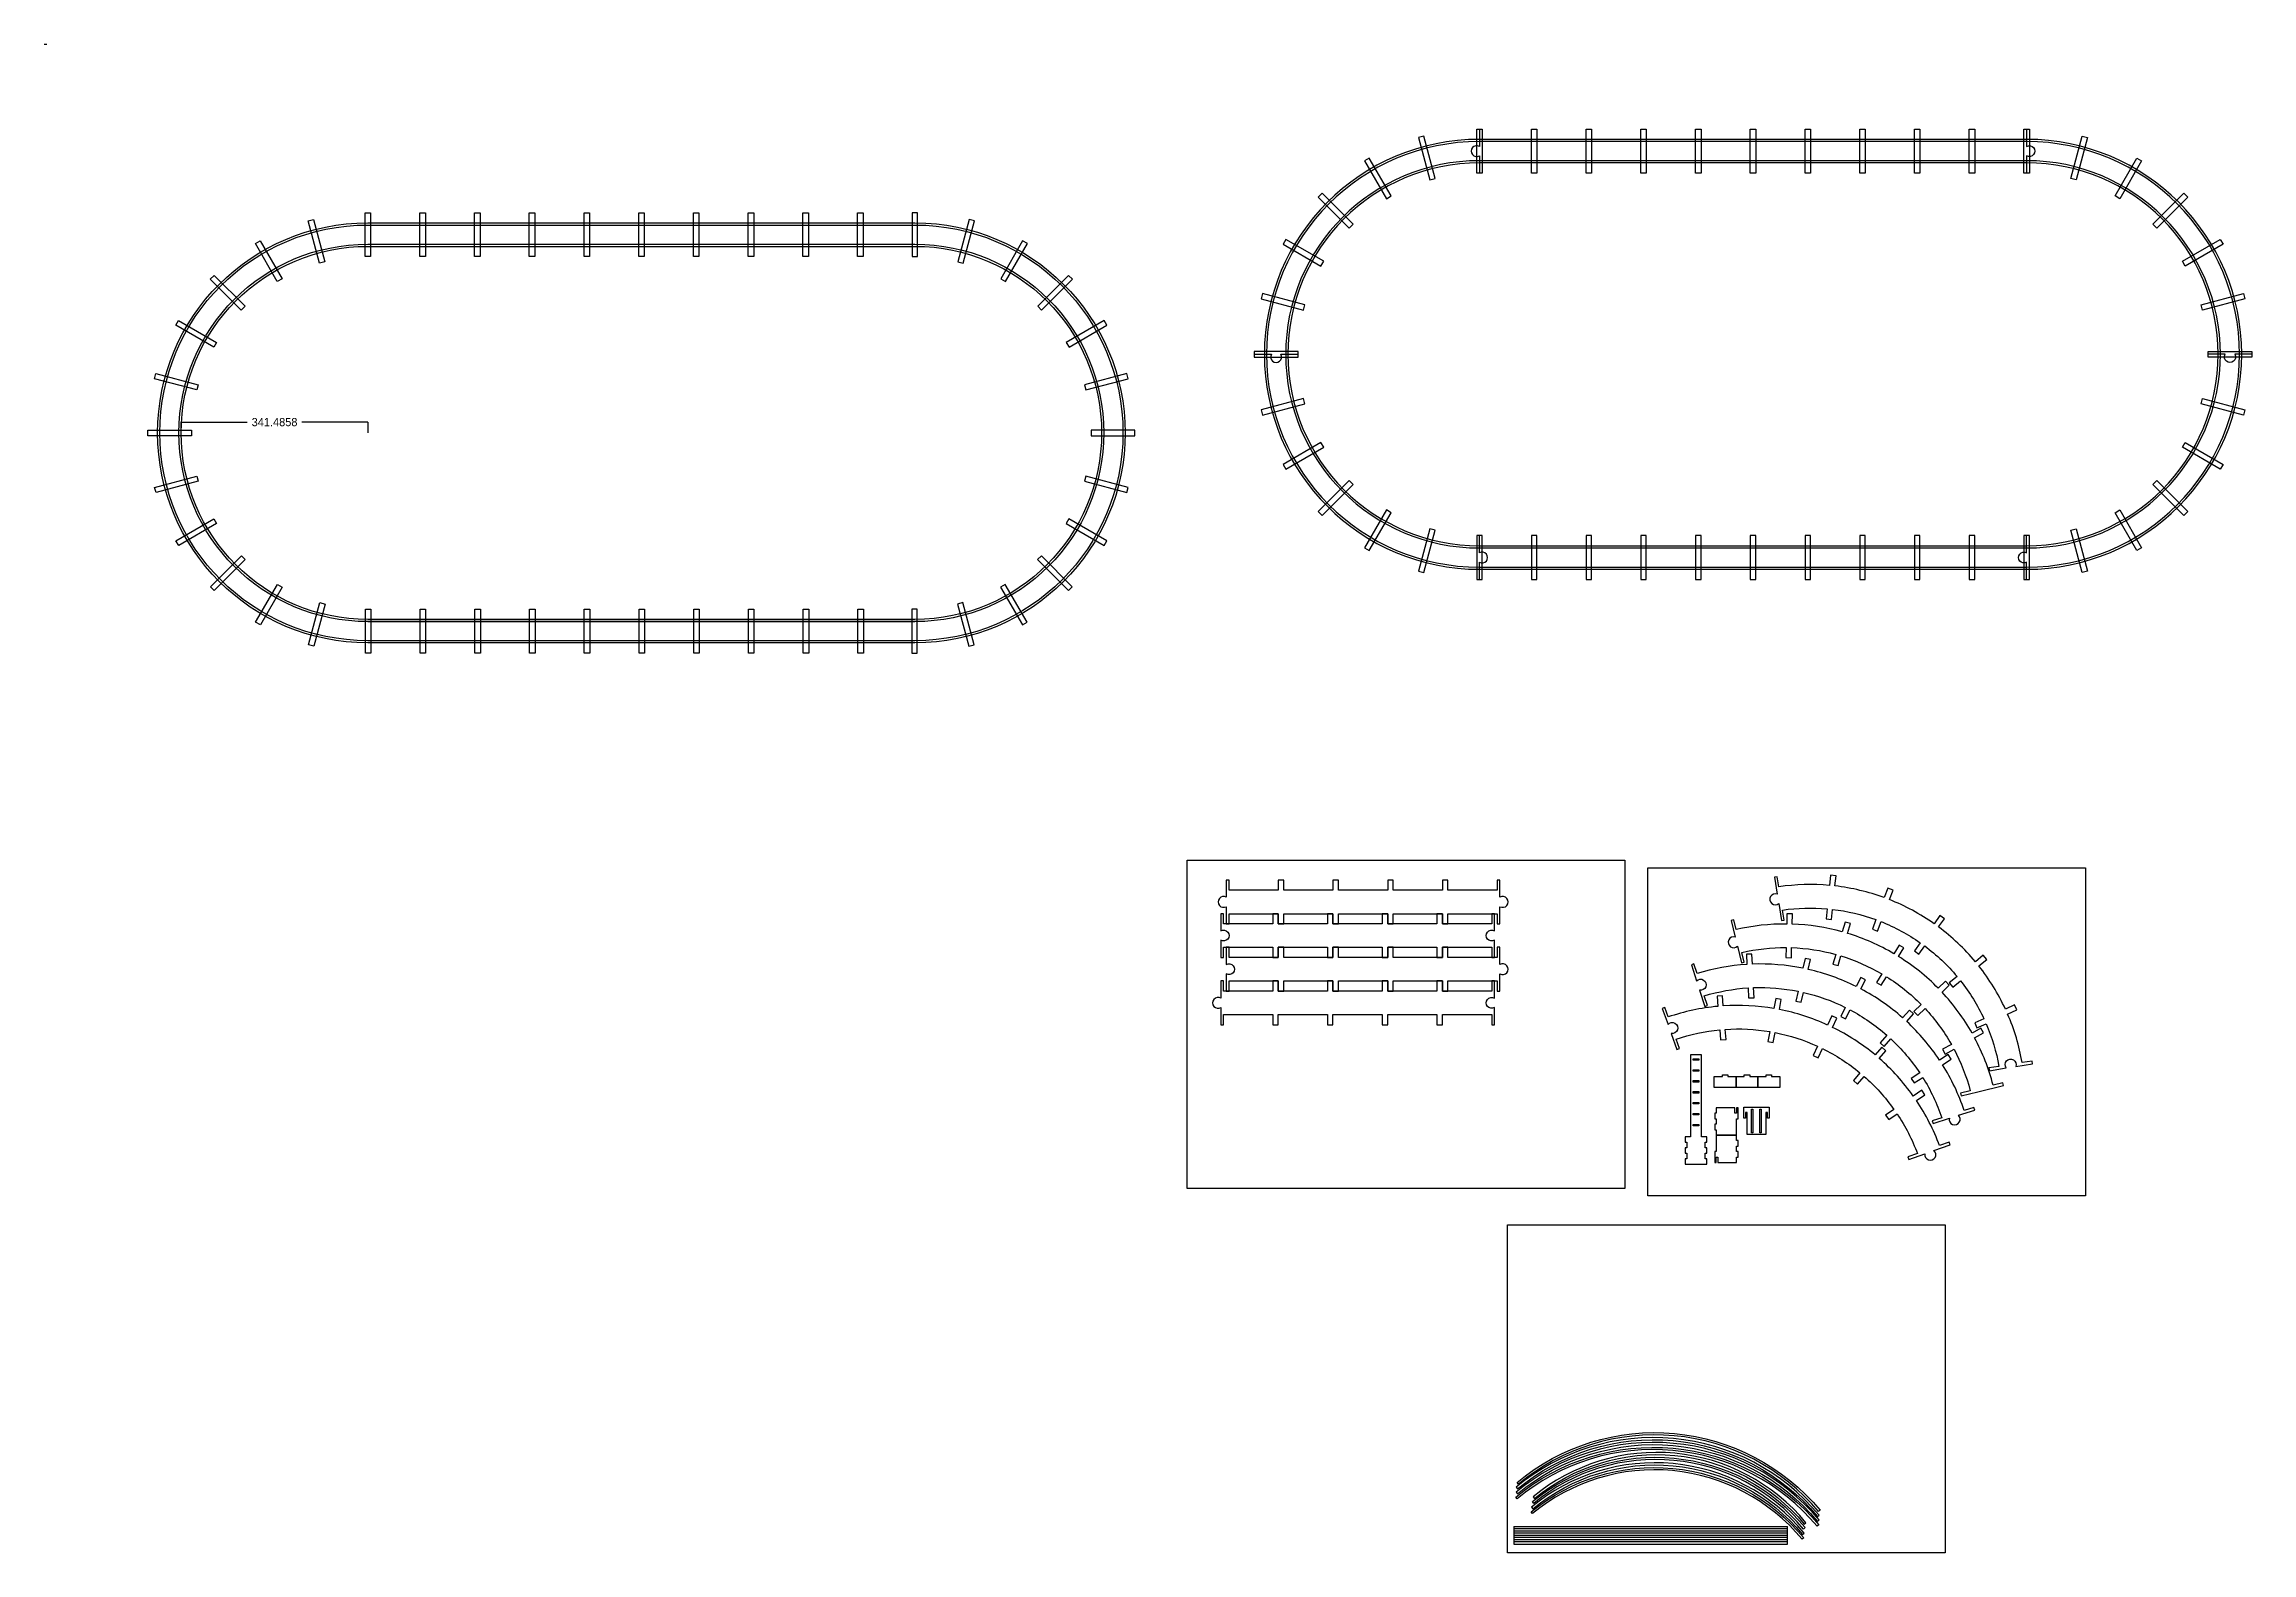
# Model space of a CAD drawing. Header units: millimetres. Extents: x -461 to 3573, y -1663 to 1096.
import ezdxf

# ---------------------------------------------------------------- set-up
doc = ezdxf.new("R2010")
doc.units = ezdxf.units.MM
doc.header["$MEASUREMENT"] = 0
doc.layers.add('CUT', color=80, linetype='Continuous')
doc.dimstyles.get("Standard").update_dxf_attribs({"dimtxt": 0.18, "dimasz": 0.18, "dimexe": 0.18, "dimexo": 0.0625, "dimgap": 0.09, "dimtad": 0, "dimtih": 1, "dimtoh": 1, "dimdec": 4, "dimzin": 0, "dimdsep": 46, "dimtxsty": 'STANDARD', "dimcen": 0.09, "dimadec": 0, "dimazin": 0, "dimtfac": 1, "dimtdec": 4, "dimtofl": 0, "dimtmove": 0, "dimatfit": 3, "dimfxl": 1, "dimtolj": 1, "dimtzin": 0, "dimarcsym": 0})

# ---------------------------------------------------------------- blocks, each defined once
blk = doc.blocks.new('*D27')
at = {"layer": 'CUT', "color": 0, "linetype": 'Continuous', "lineweight": -2, "transparency": 16777216}
for p, q in [((-211, 385.1), (-211, 404.8)), ((-210.8, 404.6), (-90.3, 404.6)), ((130.3, 404.6), (9.8, 404.6)), ((130.5, 385.1), (130.5, 404.8))]:
    blk.add_line(p, q, dxfattribs=at)
at = {"layer": 'CUT', "color": 0, "linetype": 'Continuous', "transparency": 16777216}
for points in [[(-210.8, 404.6), (-210.8, 404.6), (-211, 404.6)], [(130.3, 404.6), (130.3, 404.6), (130.5, 404.6)]]:
    blk.add_solid(points, dxfattribs=at)
at = {"layer": 'Defpoints', "color": 0, "linetype": 'Continuous', "transparency": 16777216}
for p in [(-211, 404.6), (-211, 385), (130.5, 385)]:
    blk.add_point(p, dxfattribs=at)
at = {"layer": 'CUT', "color": 0, "linetype": 'Continuous', "transparency": 16777216, "insert": (-40.3, 404.6), "char_height": 15, "attachment_point": 5}
blk.add_mtext('\\A1;341.4858', dxfattribs=at)
blk = doc.blocks.new('*U34')
at = {"linetype": 'Continuous'}
blk.add_lwpolyline([(-5, -40), (5, -40), (5, 40), (-5, 40)], close=True, dxfattribs=at)
blk = doc.blocks.new('*U35')
at = {"color": 0, "linetype": 'ByBlock', "lineweight": -2, "transparency": 16777216}
for p, rotation in [((2065.3, 887.4), 195), ((1975.7, 850.3), 210), ((1898.7, 791.3), 225), ((1839.7, 714.4), 240), ((1802.6, 624.8), 255), ((1789.9, 528.6), 270), ((1802.6, 432.5), 285), ((1839.7, 342.9), 300), ((1898.7, 265.9), 315), ((1975.7, 206.9), 330.0000000000001), ((2065.3, 169.8), 345)]:
    blk.add_blockref('*U34', p, dxfattribs=dict(at, rotation=rotation))
blk.add_blockref('*U34', (2161.4, 157.1), dxfattribs=at)
blk = doc.blocks.new('*U36')
at = {"linetype": 'Continuous'}
blk.add_lwpolyline([(-5, 40), (5, 40), (5, -40), (-5, -40)], close=True, dxfattribs=at)
blk = doc.blocks.new('*U37')
at = {"color": 0, "linetype": 'ByBlock', "lineweight": -2, "transparency": 16777216}
blk.add_blockref('*U36', (3161.4, 900.1), dxfattribs=at)
for p, rotation in [((3257.6, 887.4), 345), ((3347.2, 850.3), 330.0000000000001), ((3424.1, 791.3), 315), ((3483.1, 714.4), 300), ((3520.3, 624.8), 285), ((3532.9, 528.6), 270), ((3520.3, 432.5), 255), ((3483.1, 342.9), 240), ((3424.1, 265.9), 225), ((3347.2, 206.9), 210), ((3257.6, 169.8), 195)]:
    blk.add_blockref('*U36', p, dxfattribs=dict(at, rotation=rotation))

msp = doc.modelspace()

# ---------------------------------------------------------------- linework, layer by layer
for p, q in [((-461.3268, 1095.70936), (-456.3268, 1095.70936)), ((130, 40), (1130, 40))]:
    msp.add_line(p, q)
at = {"linetype": 'Continuous'}
for points in [[(2156.41062, 940.102), (2166.41062, 940.102), (2166.41062, 860.102), (2156.41062, 860.102)], [(2256.41062, 940.102), (2266.41062, 940.102), (2266.41062, 860.102), (2256.41062, 860.102)], [(2356.41062, 940.102), (2366.41062, 940.102), (2366.41062, 860.102), (2356.41062, 860.102)], [(2456.41062, 940.102), (2466.41062, 940.102), (2466.41062, 860.102), (2456.41062, 860.102)], [(2556.41062, 940.102), (2566.41062, 940.102), (2566.41062, 860.102), (2556.41062, 860.102)], [(2656.41062, 940.102), (2666.41062, 940.102), (2666.41062, 860.102), (2656.41062, 860.102)], [(2756.41062, 940.102), (2766.41062, 940.102), (2766.41062, 860.102), (2756.41062, 860.102)], [(2856.41062, 940.102), (2866.41062, 940.102), (2866.41062, 860.102), (2856.41062, 860.102)], [(2956.41062, 940.102), (2966.41062, 940.102), (2966.41062, 860.102), (2956.41062, 860.102)], [(3056.41062, 940.102), (3066.41062, 940.102), (3066.41062, 860.102), (3056.41062, 860.102)], [(21.23419, 772.42489), (30.89345, 775.01308), (51.59897, 697.73901), (41.93971, 695.15082)], [(125.23062, 787.5), (135.23062, 787.5), (135.23062, 707.5), (125.23062, 707.5)], [(225.23062, 787.5), (235.23062, 787.5), (235.23062, 707.5), (225.23062, 707.5)], [(325.23062, 787.5), (335.23062, 787.5), (335.23062, 707.5), (325.23062, 707.5)], [(425.23062, 787.5), (435.23062, 787.5), (435.23062, 707.5), (425.23062, 707.5)], [(525.23062, 787.5), (535.23062, 787.5), (535.23062, 707.5), (525.23062, 707.5)], [(625.23062, 787.5), (635.23062, 787.5), (635.23062, 707.5), (625.23062, 707.5)], [(725.23062, 787.5), (735.23062, 787.5), (735.23062, 707.5), (725.23062, 707.5)], [(825.23062, 787.5), (835.23062, 787.5), (835.23062, 707.5), (825.23062, 707.5)], [(925.23062, 787.5), (935.23062, 787.5), (935.23062, 707.5), (925.23062, 707.5)], [(1025.23062, 787.5), (1035.23062, 787.5), (1035.23062, 707.5), (1025.23062, 707.5)], [(1134.76938, 787.5), (1124.76938, 787.5), (1124.76938, 707.5), (1134.76938, 707.5)], [(1238.76581, 772.42489), (1229.10655, 775.01308), (1208.40103, 697.73901), (1218.06029, 695.15082)], [(-75.31693, 730.94718), (-66.65668, 735.94718), (-26.65668, 666.66515), (-35.31693, 661.66515)], [(1335.31693, 730.94718), (1326.65668, 735.94718), (1286.65668, 666.66515), (1295.31693, 661.66515)], [(-157.84293, 665.89353), (-150.77186, 672.9646), (-94.20332, 616.39606), (-101.27439, 609.32499)], [(1417.84293, 665.89353), (1410.77186, 672.9646), (1354.20332, 616.39606), (1361.27439, 609.32499)], [(-220.7198, 581.69723), (-215.7198, 590.35749), (-146.43776, 550.35749), (-151.43776, 541.69723)], [(1480.7198, 581.69723), (1475.7198, 590.35749), (1406.43776, 550.35749), (1411.43776, 541.69723)], [(-259.66258, 484.09612), (-257.07439, 493.75538), (-179.80033, 473.04985), (-182.38852, 463.39059)], [(1519.66258, 484.09612), (1517.07439, 493.75538), (1439.80033, 473.04985), (1442.38852, 463.39059)], [(-272.0174, 379.74155), (-272.0174, 389.74155), (-192.0174, 389.74155), (-192.0174, 379.74155)], [(1532.0174, 379.74155), (1532.0174, 389.74155), (1452.0174, 389.74155), (1452.0174, 379.74155)], [(-256.94228, 275.74511), (-259.53047, 285.40437), (-182.25641, 306.10989), (-179.66822, 296.45063)], [(1516.94228, 275.74511), (1519.53047, 285.40437), (1442.25641, 306.10989), (1439.66822, 296.45063)], [(-215.46458, 179.19399), (-220.46458, 187.85425), (-151.18255, 227.85425), (-146.18255, 219.19399)], [(1475.46458, 179.19399), (1480.46458, 187.85425), (1411.18255, 227.85425), (1406.18255, 219.19399)], [(2256.41062, 117.102), (2266.41062, 117.102), (2266.41062, 197.102), (2256.41062, 197.102)], [(2356.41062, 117.102), (2366.41062, 117.102), (2366.41062, 197.102), (2356.41062, 197.102)], [(2456.41062, 117.102), (2466.41062, 117.102), (2466.41062, 197.102), (2456.41062, 197.102)], [(2556.41062, 117.102), (2566.41062, 117.102), (2566.41062, 197.102), (2556.41062, 197.102)], [(2656.41062, 117.102), (2666.41062, 117.102), (2666.41062, 197.102), (2656.41062, 197.102)], [(2756.41062, 117.102), (2766.41062, 117.102), (2766.41062, 197.102), (2756.41062, 197.102)], [(2856.41062, 117.102), (2866.41062, 117.102), (2866.41062, 197.102), (2856.41062, 197.102)], [(2956.41062, 117.102), (2966.41062, 117.102), (2966.41062, 197.102), (2956.41062, 197.102)], [(3056.41062, 117.102), (3066.41062, 117.102), (3066.41062, 197.102), (3056.41062, 197.102)], [(3156.41062, 117.102), (3166.41062, 117.102), (3166.41062, 197.102), (3156.41062, 197.102)], [(-150.41093, 96.668), (-157.482, 103.73906), (-100.91346, 160.30761), (-93.84239, 153.23654)], [(1410.41093, 96.668), (1417.482, 103.73906), (1360.91346, 160.30761), (1353.84239, 153.23654)], [(-66.21463, 33.79113), (-74.87488, 38.79113), (-34.87488, 108.07316), (-26.21463, 103.07316)], [(1326.21463, 33.79113), (1334.87488, 38.79113), (1294.87488, 108.07316), (1286.21463, 103.07316)], [(31.38648, -5.15166), (21.72723, -2.56347), (42.43275, 74.7106), (52.09201, 72.12241)], [(135.74105, -17.50647), (125.74105, -17.50647), (125.74105, 62.49353), (135.74105, 62.49353)], [(235.74105, -17.50647), (225.74105, -17.50647), (225.74105, 62.49353), (235.74105, 62.49353)], [(335.74105, -17.50647), (325.74105, -17.50647), (325.74105, 62.49353), (335.74105, 62.49353)], [(435.74105, -17.50647), (425.74105, -17.50647), (425.74105, 62.49353), (435.74105, 62.49353)], [(535.74105, -17.50647), (525.74105, -17.50647), (525.74105, 62.49353), (535.74105, 62.49353)], [(635.74105, -17.50647), (625.74105, -17.50647), (625.74105, 62.49353), (635.74105, 62.49353)], [(735.74105, -17.50647), (725.74105, -17.50647), (725.74105, 62.49353), (735.74105, 62.49353)], [(835.74105, -17.50647), (825.74105, -17.50647), (825.74105, 62.49353), (835.74105, 62.49353)], [(935.74105, -17.50647), (925.74105, -17.50647), (925.74105, 62.49353), (935.74105, 62.49353)], [(1035.74105, -17.50647), (1025.74105, -17.50647), (1025.74105, 62.49353), (1035.74105, 62.49353)], [(1124.25895, -17.50647), (1134.25895, -17.50647), (1134.25895, 62.49353), (1124.25895, 62.49353)], [(1228.61352, -5.15166), (1238.27277, -2.56347), (1217.56725, 74.7106), (1207.90799, 72.12241)]]:
    msp.add_lwpolyline(points, close=True, dxfattribs=at)
for points in [[(2161.41062, 921.602, 1), (2161.41062, 135.602), (3161.41062, 135.602, 1), (3161.41062, 921.602)], [(2161.41062, 917.602, 1), (2161.41062, 139.602), (3161.41062, 139.602, 1), (3161.41062, 917.602)], [(2161.41062, 882.602, 1), (2161.41062, 174.602), (3161.41062, 174.602, 1), (3161.41062, 882.602)], [(2161.41062, 178.602), (3161.41062, 178.602, 1), (3161.41062, 878.602), (2161.41062, 878.602, 1)]]:
    msp.add_lwpolyline(points, format="xyb", close=True, dxfattribs=at)
for points in [[(1130, 1), (130, 1, -1), (130, 769), (1130, 769, -1)], [(1130, 5), (130, 5, -1), (130, 765), (1130, 765, -1)], [(1130, 40), (130, 40, -1), (130, 730), (1130, 730, -1)], [(1130, 44), (130, 44, -1), (130, 726), (1130, 726, -1)]]:
    msp.add_lwpolyline(points, format="xyb", close=True)
at = {"layer": 'CUT', "linetype": 'Continuous'}
for p, q in [((2224.10285, -1614.44988), (2724.10285, -1614.44988)), ((2224.10285, -1614.44988), (2224.10285, -1646.44988)), ((2724.10285, -1618.44988), (2224.10285, -1618.44988)), ((2224.10285, -1622.44988), (2724.10285, -1622.44988)), ((2724.10285, -1626.44988), (2224.10285, -1626.44988)), ((2224.10285, -1630.44988), (2724.10285, -1630.44988)), ((2724.10285, -1634.44988), (2224.10285, -1634.44988)), ((2224.10285, -1638.44988), (2724.10285, -1638.44988)), ((2724.10285, -1642.44988), (2224.10285, -1642.44988)), ((2224.10285, -1646.44988), (2724.10285, -1646.44988)), ((2724.10285, -1646.44988), (2724.10285, -1614.44988))]:
    msp.add_line(p, q, dxfattribs=at)
for points in [[(2161.41062, 940.102), (2161.41062, 908.76226, 1.7320508076), (2161.41062, 891.44175), (2161.41062, 860.102)], [(3161.41062, 940.102), (3161.41062, 908.76226, -1.7320508076), (3161.41062, 891.44175), (3161.41062, 860.102)], [(1749.91062, 528.602), (1781.25036, 528.602, 1.7320508076), (1798.57087, 528.602), (1829.91062, 528.602)], [(3572.91062, 528.602), (3541.57087, 528.602, -1.7320508076), (3524.25036, 528.602), (3492.91062, 528.602)], [(2161.41062, 117.102), (2161.41062, 148.44175, 1.7320508076), (2161.41062, 165.76226), (2161.41062, 197.102)], [(3161.41062, 117.102), (3161.41062, 148.44175, -1.7320508076), (3161.41062, 165.76226), (3161.41062, 197.102)]]:
    msp.add_lwpolyline(points, format="xyb", dxfattribs=at)
for points in [[(1627.11651, -396.20935), (2427.11651, -396.20935), (2427.11651, -996.20935), (1627.11651, -996.20935)], [(2469, -410), (3269, -410), (3269, -1010), (2469, -1010)], [(2212.57348, -1062.60322), (3012.57348, -1062.60322), (3012.57348, -1662.60322), (2212.57348, -1662.60322)]]:
    msp.add_lwpolyline(points, close=True, dxfattribs=at)
for points in [[(2198.8513, -463.8864), (2198.8513, -432.54665), (2193.8513, -432.54665), (2193.8513, -451.04665), (2103.8513, -451.04665), (2103.8513, -432.54665), (2093.8513, -432.54665), (2093.8513, -451.04665), (2003.8513, -451.04665), (2003.8513, -432.54665), (1993.8513, -432.54665), (1993.8513, -451.04665), (1903.8513, -451.04665), (1903.8513, -432.54665), (1893.8513, -432.54665), (1893.8513, -451.04665), (1803.8513, -451.04665), (1803.8513, -432.54665), (1793.8513, -432.54665), (1793.8513, -451.04665), (1703.8513, -451.04665), (1703.8513, -432.54665), (1698.8513, -432.54665), (1698.8513, -463.8864, 1.7320508076), (1698.8513, -481.20691), (1698.8513, -512.54665), (1703.8513, -512.54665), (1703.8513, -494.04665), (1793.8513, -494.04665), (1793.8513, -512.54665), (1803.8513, -512.54665), (1803.8513, -494.04665), (1893.8513, -494.04665), (1893.8513, -512.54665), (1903.8513, -512.54665), (1903.8513, -494.04665), (1993.8513, -494.04665), (1993.8513, -512.54665), (2003.8513, -512.54665), (2003.8513, -494.04665), (2093.8513, -494.04665), (2093.8513, -512.54665), (2103.8513, -512.54665), (2103.8513, -494.04665), (2193.8513, -494.04665), (2193.8513, -512.54665), (2198.8513, -512.54665), (2198.8513, -481.20691, 1.7320508076)], [(3034.3079, -608.94964), (3019.98565, -620.60308), (3026.29699, -628.35982), (3040.61925, -616.70638, -0.0583729115), (3083.33604, -686.04967), (3066.48566, -693.59916), (3070.57436, -702.72509), (3087.42473, -695.1756, -0.0583729115), (3110.73862, -773.212), (3092.50846, -776.14305), (3093.30217, -781.07965), (3124.24453, -776.10473, -1.7320508076), (3141.34542, -773.35524), (3172.28778, -768.38032), (3171.49407, -763.44372), (3153.19724, -766.38549, 0.059157216), (3126.66979, -677.5926), (3143.58178, -670.0155), (3139.49308, -660.88957), (3122.58109, -668.46667, 0.059157216), (3073.97624, -589.56513), (3088.35087, -577.86907), (3082.03953, -570.11234), (3067.6649, -581.8084, 0.059157216), (3000.295, -518.17523), (3011.15267, -503.15727), (3003.04879, -497.29834), (2992.19112, -512.31629, 0.059157216), (2910.64732, -468.28798), (2917.24809, -450.97158), (2907.90394, -447.40972), (2901.30317, -464.72612, 0.059157216), (2811.14254, -443.30313), (2813.03658, -424.86836), (2803.08894, -423.84632), (2801.19491, -442.28108, 0.059157216), (2708.56175, -444.92334), (2705.61998, -426.62652), (2700.68338, -427.42022), (2705.6583, -458.36259, 1.7320508076), (2708.40778, -475.46347), (2713.3827, -506.40584), (2718.3193, -505.61213), (2715.38825, -487.38197, -0.0583729115), (2796.7997, -485.05979), (2794.91257, -503.42739), (2804.8602, -504.44943), (2806.74734, -486.08184, -0.0583729115), (2885.98578, -504.90962), (2879.40907, -522.16293), (2888.75322, -525.72479), (2895.32994, -508.47148, -0.0583729115), (2966.99541, -547.16614), (2956.1773, -562.12938), (2964.28118, -567.98831), (2975.09929, -553.02508, -0.0583729115)], [(2188.8513, -525.3864), (2188.8513, -494.04665), (2183.8513, -494.04665), (2183.8513, -512.54665), (2093.8513, -512.54665), (2093.8513, -494.04665), (2083.8513, -494.04665), (2083.8513, -512.54665), (1993.8513, -512.54665), (1993.8513, -494.04665), (1983.8513, -494.04665), (1983.8513, -512.54665), (1893.8513, -512.54665), (1893.8513, -494.04665), (1883.8513, -494.04665), (1883.8513, -512.54665), (1793.8513, -512.54665), (1793.8513, -494.04665), (1783.8513, -494.04665), (1783.8513, -512.54665), (1693.8513, -512.54665), (1693.8513, -494.04665), (1688.8513, -494.04665), (1688.8513, -525.3864, -1.7320508076), (1688.8513, -542.70691), (1688.8513, -574.04665), (1693.8513, -574.04665), (1693.8513, -555.54665), (1783.8513, -555.54665), (1783.8513, -574.04665), (1793.8513, -574.04665), (1793.8513, -555.54665), (1883.8513, -555.54665), (1883.8513, -574.04665), (1893.8513, -574.04665), (1893.8513, -555.54665), (1983.8513, -555.54665), (1983.8513, -574.04665), (1993.8513, -574.04665), (1993.8513, -555.54665), (2083.8513, -555.54665), (2083.8513, -574.04665), (2093.8513, -574.04665), (2093.8513, -555.54665), (2183.8513, -555.54665), (2183.8513, -574.04665), (2188.8513, -574.04665), (2188.8513, -542.70691, -1.7320508076)], [(2968.75376, -660.14525), (2955.42313, -672.92117), (2962.34239, -680.14086), (2975.67302, -667.36494, -0.0583729115), (3023.86952, -733.01792), (3007.68647, -741.90829), (3012.50137, -750.6728), (3028.68442, -741.78244, -0.0583729115), (3058.24643, -817.67252), (3040.3138, -822.07147), (3041.50501, -826.9275), (3071.94236, -819.46108), (3119.20149, -807.8682), (3118.01028, -803.01217), (3100.01208, -807.42721, 0.059157216), (3066.37527, -721.07648), (3082.6175, -712.1536), (3077.8026, -703.38909), (3061.56037, -712.31197, 0.059157216), (3006.72048, -637.60942), (3020.09986, -624.78678), (3013.1806, -617.56709), (2999.80122, -630.38973, 0.059157216), (2927.49552, -572.42622), (2937.10027, -556.57766), (2928.54819, -551.39482), (2918.94344, -567.24337, 0.059157216), (2834.09943, -529.96901), (2839.275, -512.17459), (2829.6729, -509.38179), (2824.49734, -527.17621, 0.059157216), (2732.897, -513.13118), (2733.29068, -494.60355), (2723.29294, -494.39112), (2722.89926, -512.91875, 0.059157216), (2630.78501, -523.0602), (2626.36997, -505.062), (2621.51394, -506.25321), (2628.98036, -536.69056, 1.7320508076), (2633.10682, -553.51234), (2640.57324, -583.94969), (2645.42927, -582.75848), (2641.03032, -564.82586, -0.0583729115), (2721.98572, -555.91295), (2721.59348, -574.37307), (2731.59122, -574.5855), (2731.98346, -556.12538, -0.0583729115), (2812.4872, -568.46898), (2807.3305, -586.19856), (2816.9326, -588.99136), (2822.0893, -571.26178, -0.0583729115), (2896.65519, -604.02067), (2887.08544, -619.81148), (2895.63752, -624.99433), (2905.20727, -609.20352, -0.0583729115)], [(2198.8513, -604.20691, 1.7320508076), (2198.8513, -586.8864), (2198.8513, -555.54665), (2193.8513, -555.54665), (2193.8513, -574.04665), (2103.8513, -574.04665), (2103.8513, -555.54665), (2093.8513, -555.54665), (2093.8513, -574.04665), (2003.8513, -574.04665), (2003.8513, -555.54665), (1993.8513, -555.54665), (1993.8513, -574.04665), (1903.8513, -574.04665), (1903.8513, -555.54665), (1893.8513, -555.54665), (1893.8513, -574.04665), (1803.8513, -574.04665), (1803.8513, -555.54665), (1793.8513, -555.54665), (1793.8513, -574.04665), (1703.8513, -574.04665), (1703.8513, -555.54665), (1698.8513, -555.54665), (1698.8513, -586.8864, -1.7320508076), (1698.8513, -604.20691), (1698.8513, -635.54665), (1703.8513, -635.54665), (1703.8513, -617.04665), (1793.8513, -617.04665), (1793.8513, -635.54665), (1803.8513, -635.54665), (1803.8513, -617.04665), (1893.8513, -617.04665), (1893.8513, -635.54665), (1903.8513, -635.54665), (1903.8513, -617.04665), (1993.8513, -617.04665), (1993.8513, -635.54665), (2003.8513, -635.54665), (2003.8513, -617.04665), (2093.8513, -617.04665), (2093.8513, -635.54665), (2103.8513, -635.54665), (2103.8513, -617.04665), (2193.8513, -617.04665), (2193.8513, -635.54665), (2198.8513, -635.54665)], [(2766.32598, -577.78741), (2756.55058, -575.67992), (2752.64503, -593.79551, 0.059157216), (2660.28135, -586.25667), (2659.36516, -567.74753), (2649.37739, -568.24191), (2650.29358, -586.75106, 0.059157216), (2559.12592, -603.37458), (2553.45042, -585.73324), (2548.69068, -587.26453), (2558.28869, -617.09837, -1.7320508076), (2563.59321, -633.58661), (2573.19122, -663.42044), (2577.95097, -661.88916), (2572.29615, -644.3121, -0.0583729115), (2652.41964, -629.70238), (2653.33249, -648.14409), (2663.32026, -647.6497), (2662.40741, -629.20799, -0.0583729115), (2743.58203, -635.83357), (2739.69071, -653.88315), (2749.46611, -655.99063), (2753.35743, -637.94105, -0.0583729115), (2830.05126, -665.3504), (2821.62097, -681.77781), (2830.51782, -686.34355), (2838.94812, -669.91613, -0.0583729115), (2905.93462, -716.24136), (2893.53985, -729.9271), (2900.95185, -736.63993), (2913.34662, -722.95419, -0.0583729115), (2966.06076, -785.03831), (2950.5462, -795.04971), (2955.96824, -803.45218), (2971.48279, -793.44078, -0.0583729115), (3006.33219, -867.05284), (2988.75513, -872.70766), (2990.28642, -877.4674), (3020.12025, -867.86939, 1.7320508076), (3036.60849, -862.56487), (3066.44233, -852.96686), (3064.91105, -848.20711), (3047.26971, -853.88261, 0.059157216), (3007.6167, -770.12389), (3023.18799, -760.07587), (3017.76596, -751.6734), (3002.19466, -761.72142, 0.059157216), (2942.21444, -691.07967), (2954.65454, -677.34388), (2947.24253, -670.63105), (2934.80243, -684.36684, 0.059157216), (2858.58256, -631.65617), (2867.04369, -615.16868), (2858.14683, -610.60295), (2849.6857, -627.09044, 0.059157216), (2762.42043, -595.903)], [(2188.8513, -648.3864), (2188.8513, -617.04665), (2183.8513, -617.04665), (2183.8513, -635.54665), (2093.8513, -635.54665), (2093.8513, -617.04665), (2083.8513, -617.04665), (2083.8513, -635.54665), (1993.8513, -635.54665), (1993.8513, -617.04665), (1983.8513, -617.04665), (1983.8513, -635.54665), (1893.8513, -635.54665), (1893.8513, -617.04665), (1883.8513, -617.04665), (1883.8513, -635.54665), (1793.8513, -635.54665), (1793.8513, -617.04665), (1783.8513, -617.04665), (1783.8513, -635.54665), (1693.8513, -635.54665), (1693.8513, -617.04665), (1688.8513, -617.04665), (1688.8513, -648.3864, 1.7320508076), (1688.8513, -665.70691), (1688.8513, -697.04665), (1693.8513, -697.04665), (1693.8513, -678.54665), (1783.8513, -678.54665), (1783.8513, -697.04665), (1793.8513, -697.04665), (1793.8513, -678.54665), (1883.8513, -678.54665), (1883.8513, -697.04665), (1893.8513, -697.04665), (1893.8513, -678.54665), (1983.8513, -678.54665), (1983.8513, -697.04665), (1993.8513, -697.04665), (1993.8513, -678.54665), (2083.8513, -678.54665), (2083.8513, -697.04665), (2093.8513, -697.04665), (2093.8513, -678.54665), (2183.8513, -678.54665), (2183.8513, -697.04665), (2188.8513, -697.04665), (2188.8513, -665.70691, -1.7320508076)], [(2806.72704, -701.84312), (2814.67217, -685.10087), (2805.63784, -680.81358), (2797.69271, -697.55582, 0.059157216), (2709.50117, -669.09291), (2712.84237, -650.8648), (2703.00624, -649.06184), (2699.66505, -667.28996, 0.059157216), (2607.11183, -662.62256), (2605.62139, -644.15078), (2595.65378, -644.95504), (2597.14422, -663.42681, 0.059157216), (2506.53666, -682.87298), (2500.31616, -665.41637), (2495.60625, -667.0947), (2506.12595, -696.61615, -1.7320508076), (2511.93985, -712.93174), (2522.45954, -742.45318), (2527.16945, -740.77485), (2520.97162, -723.38185, -0.0583729115), (2600.60285, -706.29142), (2602.08786, -724.69589), (2612.05547, -723.89163), (2610.57046, -705.48716, -0.0583729115), (2691.91166, -709.58915), (2688.58264, -727.75085), (2698.41876, -729.5538), (2701.74778, -711.3921, -0.0583729115), (2779.25567, -736.40697), (2771.33949, -753.08821), (2780.37382, -757.37551), (2788.29, -740.69426, -0.0583729115), (2856.68255, -784.91729), (2844.71868, -798.98128), (2852.33554, -805.46074), (2864.29941, -791.39676, -0.0583729115), (2918.91577, -851.81422), (2903.71954, -862.3025), (2909.39985, -870.53258), (2924.59608, -860.04429, -0.0583729115), (2961.71425, -932.53882), (2944.32125, -938.73666), (2945.99958, -943.44656), (2975.52102, -932.92687, 1.7320508076), (2991.83661, -927.11297), (3021.35806, -916.59327), (3019.67973, -911.88337), (3002.22312, -918.10387, 0.059157216), (2959.9886, -835.61672), (2975.24041, -825.09008), (2969.5601, -816.86001), (2954.30829, -827.38665, 0.059157216), (2892.16363, -758.64129), (2904.17125, -744.52587), (2896.55439, -738.0464), (2884.54678, -752.16182, 0.059157216)], [(2228.53155, -1542.61761), (2231.0893, -1545.69298, -0.4142135624), (2778.91051, -1596.0311), (2781.98588, -1593.47334, 0.4142135624)], [(2230.37427, -1533.66221, -0.4142135624), (2783.8286, -1584.51795), (2780.75323, -1587.0757, 0.4142135624), (2232.93202, -1536.73758)], [(2228.05143, -1560.60113, -0.4142135624), (2781.50576, -1611.45687), (2778.43039, -1614.01462, 0.4142135624), (2230.60918, -1563.6765)], [(2228.58937, -1551.54789), (2231.14713, -1554.62326, -0.4142135624), (2778.96833, -1604.96138), (2782.0437, -1602.40363, 0.4142135624)], [(2258.15964, -1568.98162, -0.4142135624), (2756.5345, -1616.46326), (2753.45056, -1619.01068, 0.4142135624), (2260.70706, -1572.06555)], [(2259.77145, -1560.07653), (2262.31887, -1563.16046, -0.4142135624), (2755.06237, -1610.10559), (2758.1463, -1607.55817, 0.4142135624)], [(2255.85073, -1587.80765, -0.4142135624), (2754.22559, -1635.28929), (2751.14165, -1637.83671, 0.4142135624), (2258.39815, -1590.89159)], [(2256.57949, -1578.9389), (2259.12691, -1582.02283, -0.4142135624), (2751.87041, -1628.96796), (2754.95434, -1626.42054, 0.4142135624)]]:
    msp.add_lwpolyline(points, format="xyb", close=True, dxfattribs=at)
at = {"layer": 'CUT'}
for points in [[(2574.22188, -931.93788), (2577.22188, -931.93788), (2577.22188, -921.93788), (2574.22188, -921.93788), (2574.22188, -911.93788), (2577.22188, -911.93788), (2577.22188, -901.93788), (2567.22188, -901.93788), (2567.22188, -751.93788), (2547.22188, -751.93788), (2547.22188, -901.93788), (2537.22188, -901.93788), (2537.22188, -911.93788), (2540.22188, -911.93788), (2540.22188, -921.93788), (2537.22188, -921.93788), (2537.22188, -931.93788), (2540.22188, -931.93788), (2540.22188, -941.93788), (2537.22188, -941.93788), (2537.22188, -951.93788), (2577.22188, -951.93788), (2577.22188, -941.93788), (2574.22188, -941.93788)], [(2552.22188, -759.23788), (2562.22188, -759.23788), (2562.22188, -761.93788), (2552.22188, -761.93788)], [(2552.22188, -779.23788), (2562.22188, -779.23788), (2562.22188, -781.93788), (2552.22188, -781.93788)], [(2552.22188, -799.23788), (2562.22188, -799.23788), (2562.22188, -801.93788), (2552.22188, -801.93788)], [(2605.35519, -791.75831), (2605.35519, -788.75831), (2615.35519, -788.75831), (2615.35519, -791.75831), (2630.35519, -791.75831), (2630.35519, -811.75831), (2590.35519, -811.75831), (2590.35519, -791.75831)], [(2645.35519, -791.75831), (2645.35519, -788.75831), (2655.35519, -788.75831), (2655.35519, -791.75831), (2670.35519, -791.75831), (2670.35519, -811.75831), (2630.35519, -811.75831), (2630.35519, -791.75831)], [(2685.35519, -791.75831), (2685.35519, -788.75831), (2695.35519, -788.75831), (2695.35519, -791.75831), (2710.35519, -791.75831), (2710.35519, -811.75831), (2670.35519, -811.75831), (2670.35519, -791.75831)], [(2552.22188, -819.23788), (2562.22188, -819.23788), (2562.22188, -821.93788), (2552.22188, -821.93788)], [(2552.22188, -839.23788), (2562.22188, -839.23788), (2562.22188, -841.93788), (2552.22188, -841.93788)], [(2552.22188, -859.23788), (2562.22188, -859.23788), (2562.22188, -861.93788), (2552.22188, -861.93788)], [(2552.22188, -879.23788), (2562.22188, -879.23788), (2562.22188, -881.93788), (2552.22188, -881.93788)], [(2591.30625, -869.29792), (2594.30625, -869.29792), (2594.30625, -878.69792), (2591.30625, -878.69792), (2591.30625, -889.29792), (2594.30625, -889.29792), (2594.30625, -898.99792), (2631.30625, -898.99792), (2631.30625, -868.99792), (2634.30625, -868.99792), (2634.30625, -848.99792), (2631.30625, -848.99792), (2631.30625, -858.99792), (2628.30625, -858.99792), (2628.30625, -848.99792), (2594.30625, -848.99792), (2594.30625, -858.69792), (2591.30625, -858.69792)], [(2644.59454, -847.80388), (2690.59454, -847.80388), (2690.59454, -867.80388), (2687.59454, -867.80388), (2687.59454, -857.80388), (2684.59454, -857.80388), (2684.59454, -897.80388), (2650.59454, -897.80388), (2650.59454, -857.80388), (2647.59454, -857.80388), (2647.59454, -867.80388), (2644.59454, -867.80388)], [(2661.24454, -894.69736), (2658.70454, -894.69736), (2658.70454, -851.51736), (2661.24454, -851.51736)], [(2676.48454, -894.69736), (2673.94454, -894.69736), (2673.94454, -851.51736), (2676.48454, -851.51736)], [(2634.30625, -928.69792), (2631.30625, -928.69792), (2631.30625, -919.29792), (2634.30625, -919.29792), (2634.30625, -908.69792), (2631.30625, -908.69792), (2631.30625, -898.99792), (2594.30625, -898.99792), (2594.30625, -928.99792), (2591.30625, -928.99792), (2591.30625, -948.99792), (2594.30625, -948.99792), (2594.30625, -938.99792), (2597.30625, -938.99792), (2597.30625, -948.99792), (2631.30625, -948.99792), (2631.30625, -939.29792), (2634.30625, -939.29792)]]:
    msp.add_lwpolyline(points, close=True, dxfattribs=at)

# ---------------------------------------------------------------- block references
at = {"linetype": 'Continuous'}
for name in ['*U37', '*U35']:
    msp.add_blockref(name, (0, 0), dxfattribs=at)

# ---------------------------------------------------------------- dimensions: what is measured, and where the dimension line sits
at = {"layer": 'CUT', "linetype": 'Continuous'}
dim = msp.add_linear_dim(base=(-211, 404.6158), p1=(130.48584, 384.99676), p2=(-211, 385), dimstyle='Standard', override={"dimtxt": 15}, dxfattribs=at)
dim.commit()
dim.dimension.update_dxf_attribs({"geometry": '*D27', "text_midpoint": (-40.25708, 404.6158)})

doc.saveas('drawing.dxf')
